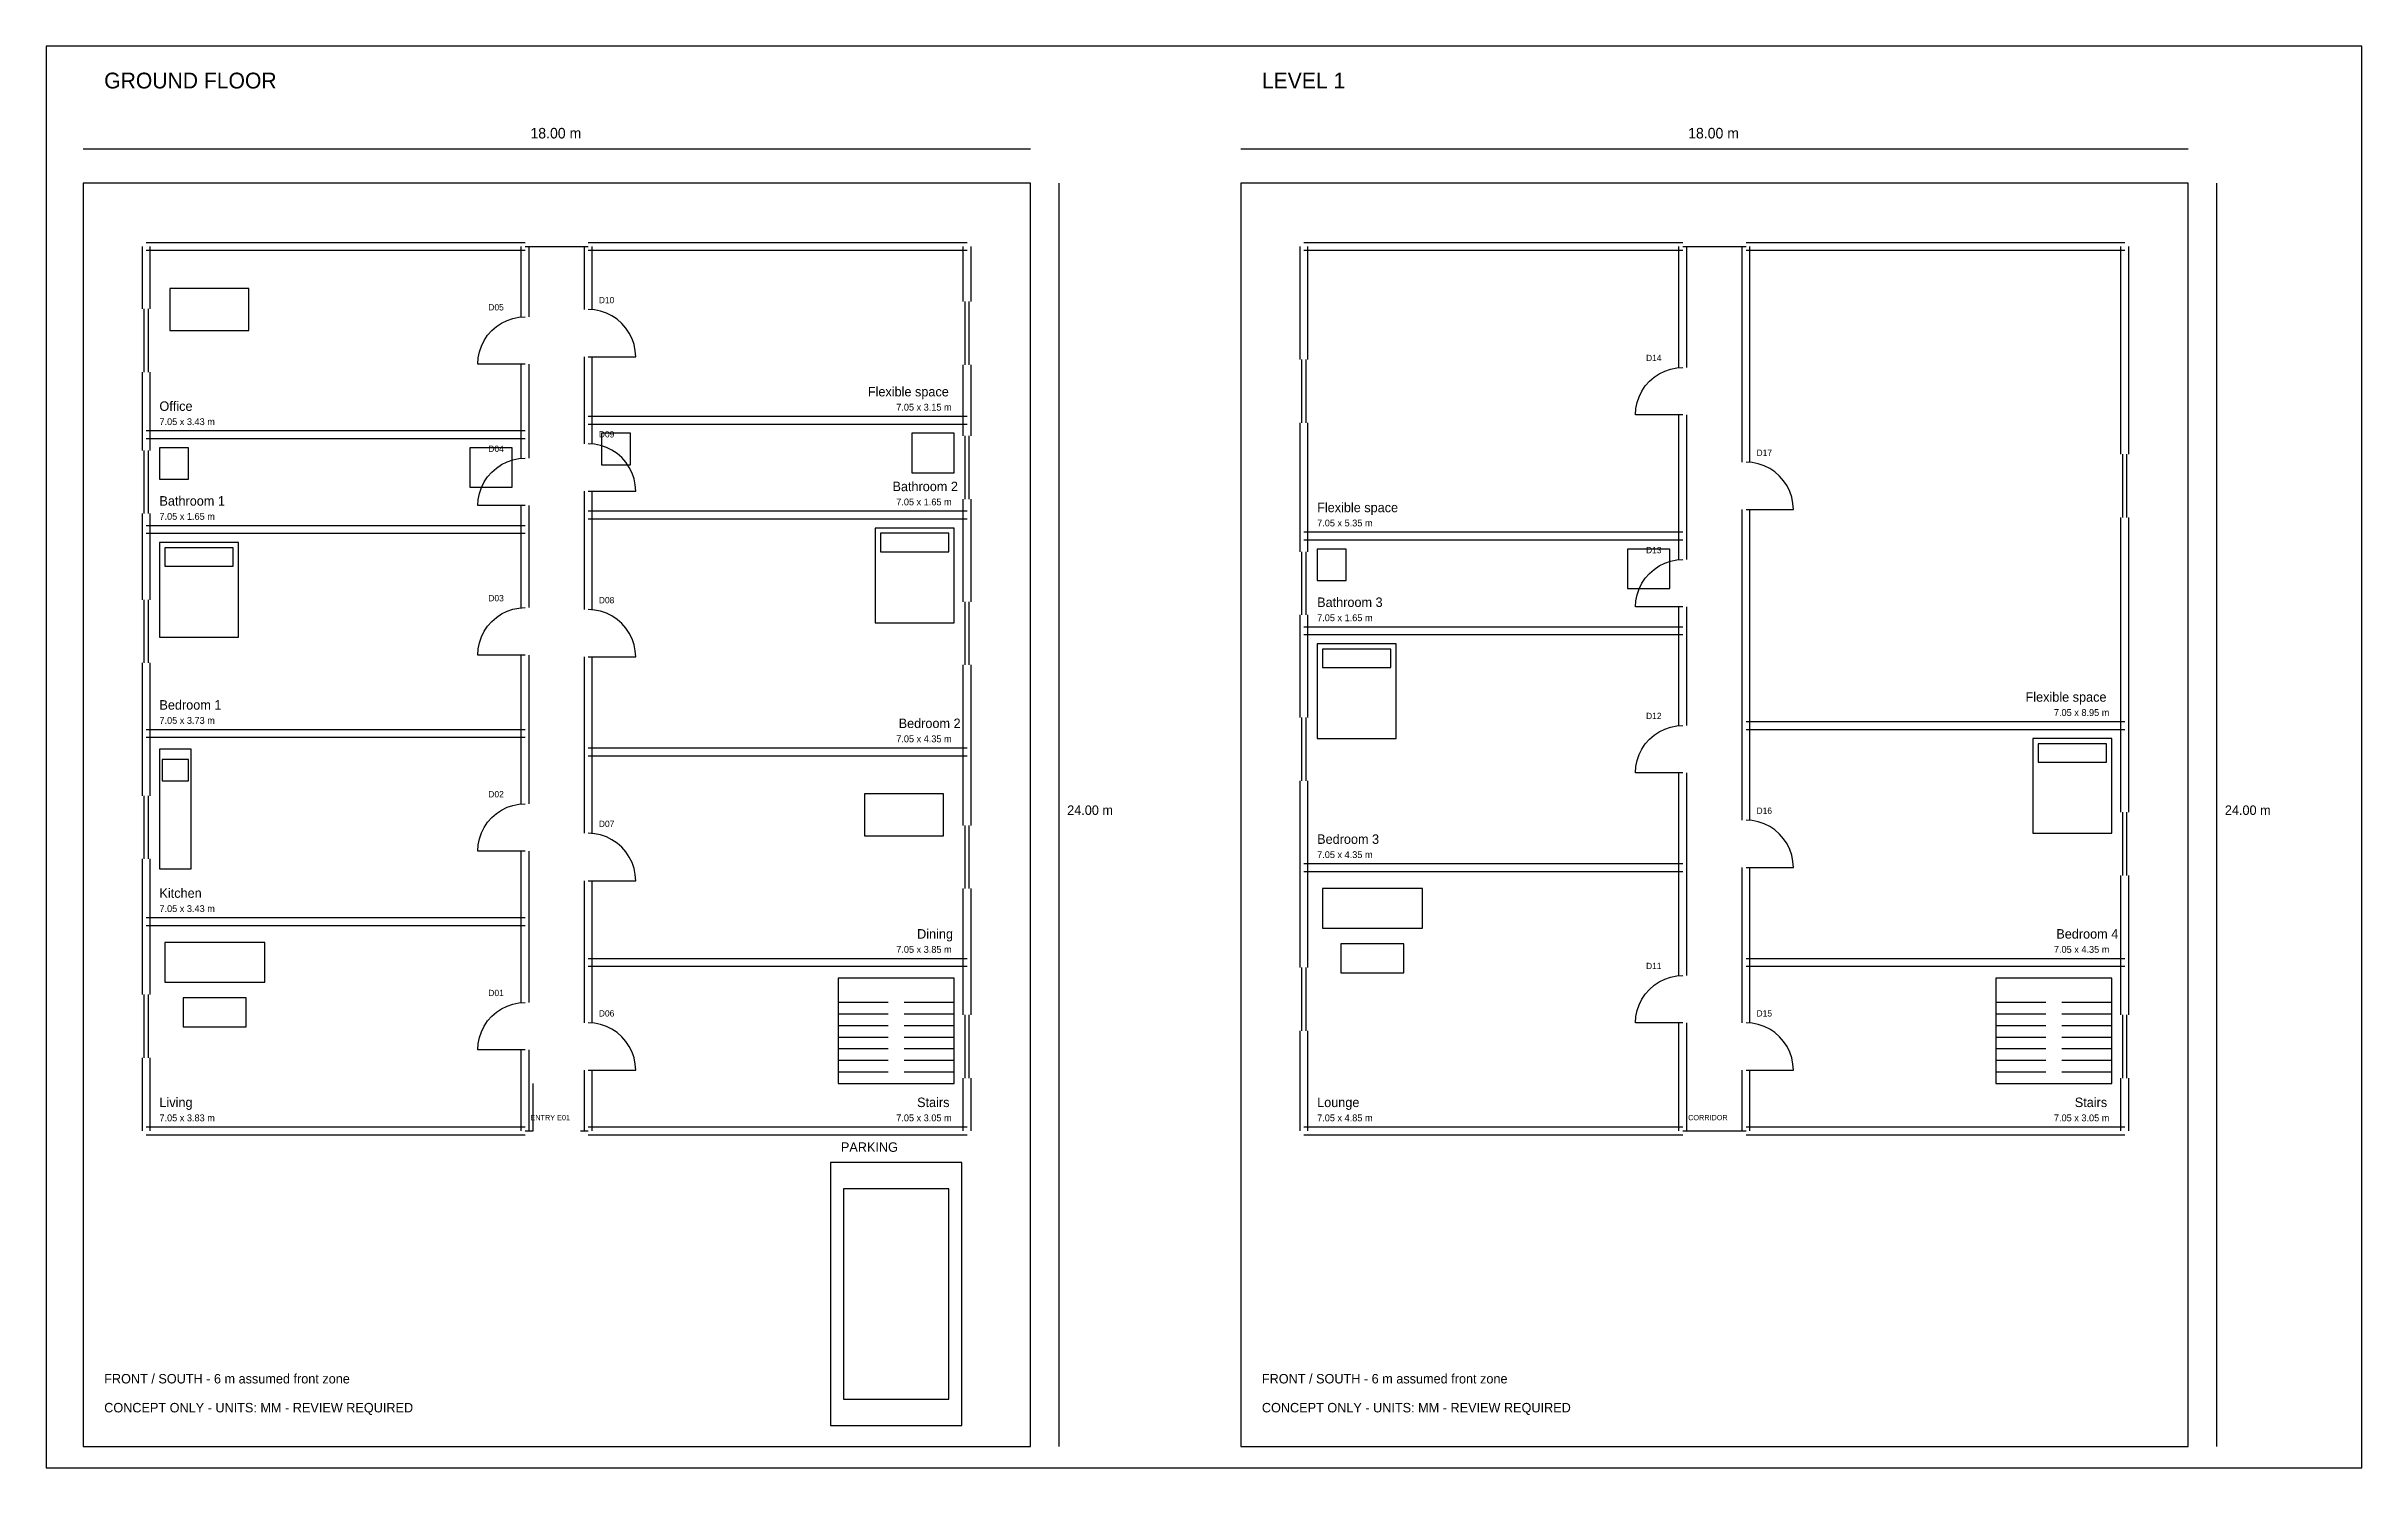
# Model space of a CAD drawing. Header units: millimetres. Extents: x -700 to 43300, y -400 to 26600.
import ezdxf

# ---------------------------------------------------------------- set-up
doc = ezdxf.new("R2010")
doc.units = ezdxf.units.MM
for name, color, linetype in [('DIMENSIONS', 2, 'CONTINUOUS'), ('DOORS', 3, 'CONTINUOUS'), ('FRAME', 8, 'CONTINUOUS'), ('FURNITURE', 8, 'CONTINUOUS'), ('LABELS', 7, 'CONTINUOUS'), ('PLOT', 8, 'CONTINUOUS'), ('SITE', 3, 'CONTINUOUS'), ('STAIRS', 6, 'CONTINUOUS'), ('WALLS', 7, 'CONTINUOUS'), ('WINDOWS', 4, 'CONTINUOUS')]:
    doc.layers.add(name, color=color, linetype=linetype)

msp = doc.modelspace()

# ---------------------------------------------------------------- linework, layer by layer
at = {"layer": 'DIMENSIONS'}
for p, q in [((0, 24650), (18000, 24650)), ((22000, 24650), (40000, 24650)), ((18550, 0), (18550, 24000)), ((40550, 0), (40550, 24000))]:
    msp.add_line(p, q, dxfattribs=at)
at = {"layer": 'DOORS'}
for p, q in [((9717.5, 21592.3), (9600, 21600)), ((9832.9, 21569.3), (9717.5, 21592.3)), ((9944.4, 21531.5), (9832.9, 21569.3)), ((7686, 21110.4), (7763.6, 21198.9)), ((7763.6, 21198.9), (7852.1, 21276.5)), ((7852.1, 21276.5), (7950, 21341.9)), ((7950, 21341.9), (8055.6, 21394)), ((8055.6, 21394), (8167.1, 21431.8)), ((8167.1, 21431.8), (8282.5, 21454.8)), ((8282.5, 21454.8), (8400, 21462.5)), ((10050, 21479.4), (9944.4, 21531.5)), ((10147.9, 21414), (10050, 21479.4)), ((10236.4, 21336.4), (10147.9, 21414)), ((10314, 21247.9), (10236.4, 21336.4)), ((10379.4, 21150), (10314, 21247.9)), ((10431.5, 21044.4), (10379.4, 21150)), ((7500, 20562.5), (7507.7, 20680)), ((7507.7, 20680), (7530.7, 20795.4)), ((7530.7, 20795.4), (7568.5, 20906.9)), ((7568.5, 20906.9), (7620.6, 21012.5)), ((7620.6, 21012.5), (7686, 21110.4)), ((9600, 20700), (10500, 20700)), ((10469.3, 20932.9), (10431.5, 21044.4)), ((10492.3, 20817.5), (10469.3, 20932.9)), ((10500, 20700), (10492.3, 20817.5)), ((8400, 20562.5), (7500, 20562.5)), ((29763.6, 20236.4), (29852.1, 20314)), ((29852.1, 20314), (29950, 20379.4)), ((29950, 20379.4), (30055.6, 20431.5)), ((30055.6, 20431.5), (30167.1, 20469.3)), ((30167.1, 20469.3), (30282.5, 20492.3)), ((30282.5, 20492.3), (30400, 20500)), ((29507.7, 19717.5), (29530.7, 19832.9)), ((29530.7, 19832.9), (29568.5, 19944.4)), ((29568.5, 19944.4), (29620.6, 20050)), ((29620.6, 20050), (29686, 20147.9)), ((29686, 20147.9), (29763.6, 20236.4)), ((29500, 19600), (29507.7, 19717.5)), ((30400, 19600), (29500, 19600)), ((9717.5, 19042.3), (9600, 19050)), ((9832.9, 19019.3), (9717.5, 19042.3)), ((9944.4, 18981.5), (9832.9, 19019.3)), ((10050, 18929.4), (9944.4, 18981.5)), ((10147.9, 18864), (10050, 18929.4)), ((7686, 18422.9), (7763.6, 18511.4)), ((7763.6, 18511.4), (7852.1, 18589)), ((7852.1, 18589), (7950, 18654.4)), ((7950, 18654.4), (8055.6, 18706.5)), ((8055.6, 18706.5), (8167.1, 18744.3)), ((8167.1, 18744.3), (8282.5, 18767.3)), ((8282.5, 18767.3), (8400, 18775)), ((10236.4, 18786.4), (10147.9, 18864)), ((10314, 18697.9), (10236.4, 18786.4)), ((10379.4, 18600), (10314, 18697.9)), ((10431.5, 18494.4), (10379.4, 18600)), ((10469.3, 18382.9), (10431.5, 18494.4)), ((31717.5, 18692.3), (31600, 18700)), ((31832.9, 18669.3), (31717.5, 18692.3)), ((31944.4, 18631.5), (31832.9, 18669.3)), ((32050, 18579.4), (31944.4, 18631.5)), ((32147.9, 18514), (32050, 18579.4)), ((32236.4, 18436.4), (32147.9, 18514)), ((7507.7, 17992.5), (7530.7, 18107.9)), ((7530.7, 18107.9), (7568.5, 18219.4)), ((7568.5, 18219.4), (7620.6, 18325)), ((7620.6, 18325), (7686, 18422.9)), ((9600, 18150), (10500, 18150)), ((10492.3, 18267.5), (10469.3, 18382.9)), ((10500, 18150), (10492.3, 18267.5)), ((32314, 18347.9), (32236.4, 18436.4)), ((32379.4, 18250), (32314, 18347.9)), ((32431.5, 18144.4), (32379.4, 18250)), ((32469.3, 18032.9), (32431.5, 18144.4)), ((7500, 17875), (7507.7, 17992.5)), ((8400, 17875), (7500, 17875)), ((31600, 17800), (32500, 17800)), ((32492.3, 17917.5), (32469.3, 18032.9)), ((32500, 17800), (32492.3, 17917.5)), ((29852.1, 16664), (29950, 16729.4)), ((29950, 16729.4), (30055.6, 16781.5)), ((30055.6, 16781.5), (30167.1, 16819.3)), ((30167.1, 16819.3), (30282.5, 16842.3)), ((30282.5, 16842.3), (30400, 16850)), ((29530.7, 16182.9), (29568.5, 16294.4)), ((29568.5, 16294.4), (29620.6, 16400)), ((29620.6, 16400), (29686, 16497.9)), ((29686, 16497.9), (29763.6, 16586.4)), ((29763.6, 16586.4), (29852.1, 16664)), ((7950, 15816.9), (8055.6, 15869)), ((8055.6, 15869), (8167.1, 15906.8)), ((8167.1, 15906.8), (8282.5, 15929.8)), ((8282.5, 15929.8), (8400, 15937.5)), ((9717.5, 15892.3), (9600, 15900)), ((9832.9, 15869.3), (9717.5, 15892.3)), ((9944.4, 15831.5), (9832.9, 15869.3)), ((29500, 15950), (29507.7, 16067.5)), ((30400, 15950), (29500, 15950)), ((29507.7, 16067.5), (29530.7, 16182.9)), ((7568.5, 15381.9), (7620.6, 15487.5)), ((7620.6, 15487.5), (7686, 15585.4)), ((7686, 15585.4), (7763.6, 15673.9)), ((7763.6, 15673.9), (7852.1, 15751.5)), ((7852.1, 15751.5), (7950, 15816.9)), ((10050, 15779.4), (9944.4, 15831.5)), ((10147.9, 15714), (10050, 15779.4)), ((10236.4, 15636.4), (10147.9, 15714)), ((10314, 15547.9), (10236.4, 15636.4)), ((10379.4, 15450), (10314, 15547.9)), ((10431.5, 15344.4), (10379.4, 15450)), ((7500, 15037.5), (7507.7, 15155)), ((8400, 15037.5), (7500, 15037.5)), ((7507.7, 15155), (7530.7, 15270.4)), ((7530.7, 15270.4), (7568.5, 15381.9)), ((9600, 15000), (10500, 15000)), ((10469.3, 15232.9), (10431.5, 15344.4)), ((10492.3, 15117.5), (10469.3, 15232.9)), ((10500, 15000), (10492.3, 15117.5)), ((30055.6, 13631.5), (30167.1, 13669.3)), ((30167.1, 13669.3), (30282.5, 13692.3)), ((30282.5, 13692.3), (30400, 13700)), ((29568.5, 13144.4), (29620.6, 13250)), ((29620.6, 13250), (29686, 13347.9)), ((29686, 13347.9), (29763.6, 13436.4)), ((29763.6, 13436.4), (29852.1, 13514)), ((29852.1, 13514), (29950, 13579.4)), ((29950, 13579.4), (30055.6, 13631.5)), ((29500, 12800), (29507.7, 12917.5)), ((30400, 12800), (29500, 12800)), ((29507.7, 12917.5), (29530.7, 13032.9)), ((29530.7, 13032.9), (29568.5, 13144.4)), ((7686, 11860.4), (7763.6, 11948.9)), ((7763.6, 11948.9), (7852.1, 12026.5)), ((7852.1, 12026.5), (7950, 12091.9)), ((7950, 12091.9), (8055.6, 12144)), ((8055.6, 12144), (8167.1, 12181.8)), ((8167.1, 12181.8), (8282.5, 12204.8)), ((8282.5, 12204.8), (8400, 12212.5)), ((31717.5, 11892.3), (31600, 11900)), ((31832.9, 11869.3), (31717.5, 11892.3)), ((7507.7, 11430), (7530.7, 11545.4)), ((7530.7, 11545.4), (7568.5, 11656.9)), ((7568.5, 11656.9), (7620.6, 11762.5)), ((7620.6, 11762.5), (7686, 11860.4)), ((9717.5, 11642.3), (9600, 11650)), ((9832.9, 11619.3), (9717.5, 11642.3)), ((9944.4, 11581.5), (9832.9, 11619.3)), ((10050, 11529.4), (9944.4, 11581.5)), ((10147.9, 11464), (10050, 11529.4)), ((10236.4, 11386.4), (10147.9, 11464)), ((31944.4, 11831.5), (31832.9, 11869.3)), ((32050, 11779.4), (31944.4, 11831.5)), ((32147.9, 11714), (32050, 11779.4)), ((32236.4, 11636.4), (32147.9, 11714)), ((32314, 11547.9), (32236.4, 11636.4)), ((32379.4, 11450), (32314, 11547.9)), ((32431.5, 11344.4), (32379.4, 11450)), ((7500, 11312.5), (7507.7, 11430)), ((8400, 11312.5), (7500, 11312.5)), ((10314, 11297.9), (10236.4, 11386.4)), ((10379.4, 11200), (10314, 11297.9)), ((10431.5, 11094.4), (10379.4, 11200)), ((10469.3, 10982.9), (10431.5, 11094.4)), ((31600, 11000), (32500, 11000)), ((32469.3, 11232.9), (32431.5, 11344.4)), ((32492.3, 11117.5), (32469.3, 11232.9)), ((32500, 11000), (32492.3, 11117.5)), ((9600, 10750), (10500, 10750)), ((10492.3, 10867.5), (10469.3, 10982.9)), ((10500, 10750), (10492.3, 10867.5)), ((29852.1, 8764), (29950, 8829.4)), ((29950, 8829.4), (30055.6, 8881.5)), ((30055.6, 8881.5), (30167.1, 8919.3)), ((30167.1, 8919.3), (30282.5, 8942.3)), ((30282.5, 8942.3), (30400, 8950)), ((7950, 8316.9), (8055.6, 8369)), ((8055.6, 8369), (8167.1, 8406.8)), ((8167.1, 8406.8), (8282.5, 8429.8)), ((8282.5, 8429.8), (8400, 8437.5)), ((29530.7, 8282.9), (29568.5, 8394.4)), ((29568.5, 8394.4), (29620.6, 8500)), ((29620.6, 8500), (29686, 8597.9)), ((29686, 8597.9), (29763.6, 8686.4)), ((29763.6, 8686.4), (29852.1, 8764)), ((7568.5, 7881.9), (7620.6, 7987.5)), ((7620.6, 7987.5), (7686, 8085.4)), ((7686, 8085.4), (7763.6, 8173.9)), ((7763.6, 8173.9), (7852.1, 8251.5)), ((7852.1, 8251.5), (7950, 8316.9)), ((9717.5, 8042.3), (9600, 8050)), ((9832.9, 8019.3), (9717.5, 8042.3)), ((9944.4, 7981.5), (9832.9, 8019.3)), ((10050, 7929.4), (9944.4, 7981.5)), ((10147.9, 7864), (10050, 7929.4)), ((29500, 8050), (29507.7, 8167.5)), ((30400, 8050), (29500, 8050)), ((29507.7, 8167.5), (29530.7, 8282.9)), ((31717.5, 8042.3), (31600, 8050)), ((31832.9, 8019.3), (31717.5, 8042.3)), ((31944.4, 7981.5), (31832.9, 8019.3)), ((32050, 7929.4), (31944.4, 7981.5)), ((32147.9, 7864), (32050, 7929.4)), ((7500, 7537.5), (7507.7, 7655)), ((8400, 7537.5), (7500, 7537.5)), ((7507.7, 7655), (7530.7, 7770.4)), ((7530.7, 7770.4), (7568.5, 7881.9)), ((10236.4, 7786.4), (10147.9, 7864)), ((10314, 7697.9), (10236.4, 7786.4)), ((10379.4, 7600), (10314, 7697.9)), ((10431.5, 7494.4), (10379.4, 7600)), ((10469.3, 7382.9), (10431.5, 7494.4)), ((32236.4, 7786.4), (32147.9, 7864)), ((32314, 7697.9), (32236.4, 7786.4)), ((32379.4, 7600), (32314, 7697.9)), ((32431.5, 7494.4), (32379.4, 7600)), ((32469.3, 7382.9), (32431.5, 7494.4)), ((9600, 7150), (10500, 7150)), ((10492.3, 7267.5), (10469.3, 7382.9)), ((10500, 7150), (10492.3, 7267.5)), ((31600, 7150), (32500, 7150)), ((32492.3, 7267.5), (32469.3, 7382.9)), ((32500, 7150), (32492.3, 7267.5)), ((8550, 6000), (8550, 6900))]:
    msp.add_line(p, q, dxfattribs=at)
at = {"layer": 'FRAME'}
for p, q in [((43300, 26600), (-700, 26600)), ((-700, 26600), (-700, -400)), ((43300, -400), (43300, 26600)), ((-700, -400), (43300, -400))]:
    msp.add_line(p, q, dxfattribs=at)
at = {"layer": 'FURNITURE'}
for p, q in [((3150, 22000), (1650, 22000)), ((1650, 22000), (1650, 21200)), ((3150, 21200), (3150, 22000)), ((1650, 21200), (3150, 21200)), ((2000, 18975), (1450, 18975)), ((1450, 18975), (1450, 18375)), ((2000, 18375), (2000, 18975)), ((8150, 18975), (7350, 18975)), ((7350, 18975), (7350, 18225)), ((8150, 18225), (8150, 18975)), ((10400, 19250), (9850, 19250)), ((9850, 19250), (9850, 18650)), ((10400, 18650), (10400, 19250)), ((16550, 19250), (15750, 19250)), ((15750, 19250), (15750, 18500)), ((16550, 18500), (16550, 19250)), ((9850, 18650), (10400, 18650)), ((15750, 18500), (16550, 18500)), ((1450, 18375), (2000, 18375)), ((7350, 18225), (8150, 18225)), ((2950, 17175), (1450, 17175)), ((1450, 17175), (1450, 15375)), ((2950, 15375), (2950, 17175)), ((16550, 17450), (15050, 17450)), ((15050, 17450), (15050, 15650)), ((16450, 17350), (15150, 17350)), ((15150, 17350), (15150, 17000)), ((16450, 17000), (16450, 17350)), ((16550, 15650), (16550, 17450)), ((2850, 17075), (1550, 17075)), ((1550, 17075), (1550, 16725)), ((1550, 16725), (2850, 16725)), ((2850, 16725), (2850, 17075)), ((15150, 17000), (16450, 17000)), ((24000, 17050), (23450, 17050)), ((23450, 17050), (23450, 16450)), ((24000, 16450), (24000, 17050)), ((30150, 17050), (29350, 17050)), ((29350, 17050), (29350, 16300)), ((30150, 16300), (30150, 17050)), ((23450, 16450), (24000, 16450)), ((29350, 16300), (30150, 16300)), ((15050, 15650), (16550, 15650)), ((1450, 15375), (2950, 15375)), ((24950, 15250), (23450, 15250)), ((23450, 15250), (23450, 13450)), ((24850, 15150), (23550, 15150)), ((23550, 15150), (23550, 14800)), ((24850, 14800), (24850, 15150)), ((24950, 13450), (24950, 15250)), ((23550, 14800), (24850, 14800)), ((2050, 13250), (1450, 13250)), ((1450, 13250), (1450, 10975)), ((2050, 10975), (2050, 13250)), ((23450, 13450), (24950, 13450)), ((38550, 13450), (37050, 13450)), ((37050, 13450), (37050, 11650)), ((38450, 13350), (37150, 13350)), ((37150, 13350), (37150, 13000)), ((38450, 13000), (38450, 13350)), ((38550, 11650), (38550, 13450)), ((2000, 13050), (1500, 13050)), ((1500, 13050), (1500, 12650)), ((2000, 12650), (2000, 13050)), ((37150, 13000), (38450, 13000)), ((1500, 12650), (2000, 12650)), ((16350, 12400), (14850, 12400)), ((14850, 12400), (14850, 11600)), ((16350, 11600), (16350, 12400)), ((14850, 11600), (16350, 11600)), ((37050, 11650), (38550, 11650)), ((1450, 10975), (2050, 10975)), ((25450, 10600), (23550, 10600)), ((23550, 10600), (23550, 9850)), ((25450, 9850), (25450, 10600)), ((23550, 9850), (25450, 9850)), ((3450, 9575), (1550, 9575)), ((1550, 9575), (1550, 8825)), ((3450, 8825), (3450, 9575)), ((25100, 9550), (23900, 9550)), ((23900, 9550), (23900, 9000)), ((25100, 9000), (25100, 9550)), ((1550, 8825), (3450, 8825)), ((23900, 9000), (25100, 9000)), ((3100, 8525), (1900, 8525)), ((1900, 8525), (1900, 7975)), ((3100, 7975), (3100, 8525)), ((1900, 7975), (3100, 7975)), ((16450, 4900), (14450, 4900)), ((14450, 4900), (14450, 900)), ((16450, 900), (16450, 4900)), ((14450, 900), (16450, 900))]:
    msp.add_line(p, q, dxfattribs=at)
at = {"layer": 'PLOT'}
for p, q in [((18000, 24000), (0, 24000)), ((0, 24000), (0, 0)), ((18000, 0), (18000, 24000)), ((40000, 24000), (22000, 24000)), ((22000, 24000), (22000, 0)), ((40000, 0), (40000, 24000)), ((0, 0), (18000, 0)), ((22000, 0), (40000, 0))]:
    msp.add_line(p, q, dxfattribs=at)
at = {"layer": 'SITE'}
for p, q in [((16700, 5400), (14200, 5400)), ((14200, 5400), (14200, 400)), ((16700, 400), (16700, 5400)), ((14200, 400), (16700, 400))]:
    msp.add_line(p, q, dxfattribs=at)
at = {"layer": 'STAIRS'}
for p, q in [((16550, 8900), (14350, 8900)), ((14350, 8900), (14350, 6900)), ((16550, 6900), (16550, 8900)), ((38550, 8900), (36350, 8900)), ((36350, 8900), (36350, 6900)), ((38550, 6900), (38550, 8900)), ((14350, 8440), (15300, 8440)), ((15600, 8440), (16550, 8440)), ((36350, 8440), (37300, 8440)), ((37600, 8440), (38550, 8440)), ((14350, 8220), (15300, 8220)), ((14350, 8000), (15300, 8000)), ((15600, 8220), (16550, 8220)), ((15600, 8000), (16550, 8000)), ((36350, 8220), (37300, 8220)), ((36350, 8000), (37300, 8000)), ((37600, 8220), (38550, 8220)), ((37600, 8000), (38550, 8000)), ((14350, 7780), (15300, 7780)), ((14350, 7560), (15300, 7560)), ((15600, 7780), (16550, 7780)), ((15600, 7560), (16550, 7560)), ((36350, 7780), (37300, 7780)), ((36350, 7560), (37300, 7560)), ((37600, 7780), (38550, 7780)), ((37600, 7560), (38550, 7560)), ((14350, 7340), (15300, 7340)), ((14350, 7120), (15300, 7120)), ((15600, 7340), (16550, 7340)), ((15600, 7120), (16550, 7120)), ((36350, 7340), (37300, 7340)), ((36350, 7120), (37300, 7120)), ((37600, 7340), (38550, 7340)), ((37600, 7120), (38550, 7120)), ((14350, 6900), (16550, 6900)), ((14350, 6900), (15300, 6900)), ((15600, 6900), (16550, 6900)), ((36350, 6900), (38550, 6900)), ((36350, 6900), (37300, 6900)), ((37600, 6900), (38550, 6900))]:
    msp.add_line(p, q, dxfattribs=at)
at = {"layer": 'WALLS'}
for p, q in [((1125, 21612.5), (1125, 22800)), ((1200, 22875), (8400, 22875)), ((1200, 22725), (8400, 22725)), ((1275, 21612.5), (1275, 22800)), ((8325, 21462.5), (8325, 22800)), ((8400, 22800), (9600, 22800)), ((8475, 21462.5), (8475, 22800)), ((9525, 21600), (9525, 22800)), ((9600, 22875), (16800, 22875)), ((9600, 22725), (16800, 22725)), ((9675, 21600), (9675, 22800)), ((16725, 21750), (16725, 22800)), ((16875, 21750), (16875, 22800)), ((23125, 20650), (23125, 22800)), ((23200, 22875), (30400, 22875)), ((23200, 22725), (30400, 22725)), ((23275, 20650), (23275, 22800)), ((30325, 20500), (30325, 22800)), ((30400, 22800), (31600, 22800)), ((30475, 20500), (30475, 22800)), ((31525, 18700), (31525, 22800)), ((31600, 22875), (38800, 22875)), ((31600, 22725), (38800, 22725)), ((31675, 18700), (31675, 22800)), ((38725, 18850), (38725, 22800)), ((38875, 18850), (38875, 22800)), ((9525, 19500), (9525, 20700)), ((9675, 19500), (9675, 20700)), ((1125, 19225), (1125, 20412.5)), ((1275, 19225), (1275, 20412.5)), ((8325, 19225), (8325, 20562.5)), ((8475, 19225), (8475, 20562.5)), ((16725, 19500), (16725, 20550)), ((16875, 19500), (16875, 20550)), ((9525, 19050), (9525, 19500)), ((9600, 19575), (16800, 19575)), ((9600, 19425), (16800, 19425)), ((9675, 19050), (9675, 19500)), ((16725, 19200), (16725, 19500)), ((16875, 19200), (16875, 19500)), ((23125, 17300), (23125, 19450)), ((23275, 17300), (23275, 19450)), ((30325, 17300), (30325, 19600)), ((30475, 17300), (30475, 19600)), ((1125, 18925), (1125, 19225)), ((1200, 19300), (8400, 19300)), ((1200, 19150), (8400, 19150)), ((1275, 18925), (1275, 19225)), ((8325, 18775), (8325, 19225)), ((8475, 18775), (8475, 19225)), ((9525, 17700), (9525, 18150)), ((9675, 17700), (9675, 18150)), ((1125, 17425), (1125, 17725)), ((1275, 17425), (1275, 17725)), ((8325, 17425), (8325, 17875)), ((8475, 17425), (8475, 17875)), ((9525, 15900), (9525, 17700)), ((9600, 17775), (16800, 17775)), ((9600, 17625), (16800, 17625)), ((9675, 15900), (9675, 17700)), ((16725, 17700), (16725, 18000)), ((16725, 16050), (16725, 17700)), ((16875, 17700), (16875, 18000)), ((16875, 16050), (16875, 17700)), ((31525, 13700), (31525, 17800)), ((31675, 13700), (31675, 17800)), ((38725, 13700), (38725, 17650)), ((38875, 13700), (38875, 17650)), ((1125, 16087.5), (1125, 17425)), ((1200, 17500), (8400, 17500)), ((1200, 17350), (8400, 17350)), ((1275, 16087.5), (1275, 17425)), ((8325, 15937.5), (8325, 17425)), ((8475, 15937.5), (8475, 17425)), ((23125, 17000), (23125, 17300)), ((23200, 17375), (30400, 17375)), ((23200, 17225), (30400, 17225)), ((23275, 17000), (23275, 17300)), ((30325, 16850), (30325, 17300)), ((30475, 16850), (30475, 17300)), ((30325, 15500), (30325, 15950)), ((30475, 15500), (30475, 15950)), ((23125, 15500), (23125, 15800)), ((23125, 13850), (23125, 15500)), ((23200, 15575), (30400, 15575)), ((23200, 15425), (30400, 15425)), ((23275, 15500), (23275, 15800)), ((23275, 13850), (23275, 15500)), ((30325, 13700), (30325, 15500)), ((30475, 13700), (30475, 15500)), ((8325, 13550), (8325, 15037.5)), ((8475, 13550), (8475, 15037.5)), ((9525, 13200), (9525, 15000)), ((9675, 13200), (9675, 15000)), ((1125, 13550), (1125, 14887.5)), ((1275, 13550), (1275, 14887.5)), ((16725, 13200), (16725, 14850)), ((16875, 13200), (16875, 14850)), ((31525, 11900), (31525, 13700)), ((31600, 13775), (38800, 13775)), ((31675, 11900), (31675, 13700)), ((38725, 12050), (38725, 13700)), ((38875, 12050), (38875, 13700)), ((1125, 12362.5), (1125, 13550)), ((1200, 13625), (8400, 13625)), ((1200, 13475), (8400, 13475)), ((1275, 12362.5), (1275, 13550)), ((8325, 12212.5), (8325, 13550)), ((8475, 12212.5), (8475, 13550)), ((9525, 11650), (9525, 13200)), ((9600, 13275), (16800, 13275)), ((9675, 11650), (9675, 13200)), ((16725, 11800), (16725, 13200)), ((16875, 11800), (16875, 13200)), ((31600, 13625), (38800, 13625)), ((9600, 13125), (16800, 13125)), ((30325, 11000), (30325, 12800)), ((30475, 11000), (30475, 12800)), ((23125, 11000), (23125, 12650)), ((23275, 11000), (23275, 12650)), ((1125, 9975), (1125, 11162.5)), ((1275, 9975), (1275, 11162.5)), ((8325, 9975), (8325, 11312.5)), ((8475, 9975), (8475, 11312.5)), ((23125, 9100), (23125, 11000)), ((23200, 11075), (30400, 11075)), ((23275, 9100), (23275, 11000)), ((30325, 8950), (30325, 11000)), ((30475, 8950), (30475, 11000)), ((31525, 9200), (31525, 11000)), ((31675, 9200), (31675, 11000)), ((9525, 9200), (9525, 10750)), ((9675, 9200), (9675, 10750)), ((16725, 9200), (16725, 10600)), ((16875, 9200), (16875, 10600)), ((23200, 10925), (30400, 10925)), ((38725, 9200), (38725, 10850)), ((38875, 9200), (38875, 10850)), ((1125, 8587.5), (1125, 9975)), ((1200, 10050), (8400, 10050)), ((1200, 9900), (8400, 9900)), ((1275, 8587.5), (1275, 9975)), ((8325, 8437.5), (8325, 9975)), ((8475, 8437.5), (8475, 9975)), ((9600, 9275), (16800, 9275)), ((31600, 9275), (38800, 9275)), ((9525, 8050), (9525, 9200)), ((9600, 9125), (16800, 9125)), ((9675, 8050), (9675, 9200)), ((16725, 8200), (16725, 9200)), ((16875, 8200), (16875, 9200)), ((31525, 8050), (31525, 9200)), ((31600, 9125), (38800, 9125)), ((31675, 8050), (31675, 9200)), ((38725, 8200), (38725, 9200)), ((38875, 8200), (38875, 9200)), ((30325, 6000), (30325, 8050)), ((30475, 6000), (30475, 8050)), ((8325, 6000), (8325, 7537.5)), ((8475, 6000), (8475, 7537.5)), ((23125, 6000), (23125, 7900)), ((23275, 6000), (23275, 7900)), ((1125, 6000), (1125, 7387.5)), ((1275, 6000), (1275, 7387.5)), ((9525, 6000), (9525, 7150)), ((9675, 6000), (9675, 7150)), ((31525, 6000), (31525, 7150)), ((31675, 6000), (31675, 7150)), ((16725, 6000), (16725, 7000)), ((16875, 6000), (16875, 7000)), ((38725, 6000), (38725, 7000)), ((38875, 6000), (38875, 7000)), ((1200, 6075), (8400, 6075)), ((1200, 5925), (8400, 5925)), ((8400, 6000), (8550, 6000)), ((9450, 6000), (9600, 6000)), ((9600, 6075), (16800, 6075)), ((9600, 5925), (16800, 5925)), ((23200, 6075), (30400, 6075)), ((23200, 5925), (30400, 5925)), ((30400, 6000), (31600, 6000)), ((31600, 6075), (38800, 6075)), ((31600, 5925), (38800, 5925))]:
    msp.add_line(p, q, dxfattribs=at)
at = {"layer": 'WINDOWS'}
for p, q in [((1160, 20412.5), (1160, 21612.5)), ((1240, 20412.5), (1240, 21612.5)), ((16760, 20550), (16760, 21750)), ((16840, 20550), (16840, 21750)), ((23160, 19450), (23160, 20650)), ((23240, 19450), (23240, 20650)), ((1160, 17725), (1160, 18925)), ((1240, 17725), (1240, 18925)), ((16760, 18000), (16760, 19200)), ((16840, 18000), (16840, 19200)), ((38760, 17650), (38760, 18850)), ((38840, 17650), (38840, 18850)), ((23160, 15800), (23160, 17000)), ((23240, 15800), (23240, 17000)), ((1160, 14887.5), (1160, 16087.5)), ((1240, 14887.5), (1240, 16087.5)), ((16760, 14850), (16760, 16050)), ((16840, 14850), (16840, 16050)), ((23160, 12650), (23160, 13850)), ((23240, 12650), (23240, 13850)), ((1160, 11162.5), (1160, 12362.5)), ((1240, 11162.5), (1240, 12362.5)), ((38760, 10850), (38760, 12050)), ((38840, 10850), (38840, 12050)), ((16760, 10600), (16760, 11800)), ((16840, 10600), (16840, 11800)), ((23160, 7900), (23160, 9100)), ((23240, 7900), (23240, 9100)), ((1160, 7387.5), (1160, 8587.5)), ((1240, 7387.5), (1240, 8587.5)), ((16760, 7000), (16760, 8200)), ((16840, 7000), (16840, 8200)), ((38760, 7000), (38760, 8200)), ((38840, 7000), (38840, 8200))]:
    msp.add_line(p, q, dxfattribs=at)

# ---------------------------------------------------------------- texts
at = {"layer": 'LABELS'}
for s, height, p in [('GROUND FLOOR', 300, (400, 25800)), ('LEVEL 1', 300, (22400, 25800)), ('18.00 m', 200, (8500, 24850)), ('18.00 m', 200, (30500, 24850)), ('D05', 120, (7700, 21582.5)), ('D10', 120, (9800, 21720)), ('D14', 120, (29700, 20620)), ('Office', 180, (1450, 19675)), ('Flexible space', 180, (14912, 19950)), ('7.05 x 3.15 m', 130, (15451.5, 19680)), ('7.05 x 3.43 m', 130, (1450, 19405)), ('D04', 120, (7700, 18895)), ('D09', 120, (9800, 19170)), ('D17', 120, (31800, 18820)), ('Bathroom 1', 180, (1450, 17875)), ('Bathroom 2', 180, (15380, 18150)), ('7.05 x 1.65 m', 130, (1450, 17605)), ('7.05 x 1.65 m', 130, (15451.5, 17880)), ('7.05 x 5.35 m', 130, (23450, 17480)), ('Flexible space', 180, (23450, 17750)), ('D13', 120, (29700, 16970)), ('D03', 120, (7700, 16057.5)), ('D08', 120, (9800, 16020)), ('Bathroom 3', 180, (23450, 15950)), ('7.05 x 1.65 m', 130, (23450, 15680)), ('Bedroom 1', 180, (1450, 14000)), ('Flexible space', 180, (36912, 14150)), ('7.05 x 3.73 m', 130, (1450, 13730)), ('Bedroom 2', 180, (15497, 13650)), ('D12', 120, (29700, 13820)), ('7.05 x 8.95 m', 130, (37451.5, 13880)), ('7.05 x 4.35 m', 130, (15451.5, 13380)), ('D02', 120, (7700, 12332.5)), ('D07', 120, (9800, 11770)), ('24.00 m', 180, (18700, 12000)), ('D16', 120, (31800, 12020)), ('24.00 m', 180, (40700, 12000)), ('Bedroom 3', 180, (23450, 11450)), ('7.05 x 4.35 m', 130, (23450, 11180)), ('Kitchen', 180, (1450, 10425)), ('7.05 x 3.43 m', 130, (1450, 10155)), ('Dining', 180, (15848, 9650)), ('Bedroom 4', 180, (37497, 9650)), ('7.05 x 3.85 m', 130, (15451.5, 9380)), ('7.05 x 4.35 m', 130, (37451.5, 9380)), ('D11', 120, (29700, 9070)), ('D01', 120, (7700, 8557.5)), ('D06', 120, (9800, 8170)), ('D15', 120, (31800, 8170)), ('Living', 180, (1450, 6450)), ('Stairs', 180, (15848, 6450)), ('Lounge', 180, (23450, 6450)), ('Stairs', 180, (37848, 6450)), ('7.05 x 3.83 m', 130, (1450, 6180)), ('ENTRY E01', 100, (8500, 6200)), ('7.05 x 3.05 m', 130, (15451.5, 6180)), ('7.05 x 4.85 m', 130, (23450, 6180)), ('CORRIDOR', 100, (30500, 6200)), ('7.05 x 3.05 m', 130, (37451.5, 6180)), ('PARKING', 180, (14400, 5600)), ('FRONT / SOUTH - 6 m assumed front zone', 180, (400, 1200)), ('FRONT / SOUTH - 6 m assumed front zone', 180, (22400, 1200)), ('CONCEPT ONLY - UNITS: MM - REVIEW REQUIRED', 180, (400, 650)), ('CONCEPT ONLY - UNITS: MM - REVIEW REQUIRED', 180, (22400, 650))]:
    msp.add_text(s, height=height, dxfattribs=at).set_placement(p)

doc.saveas('drawing.dxf')
